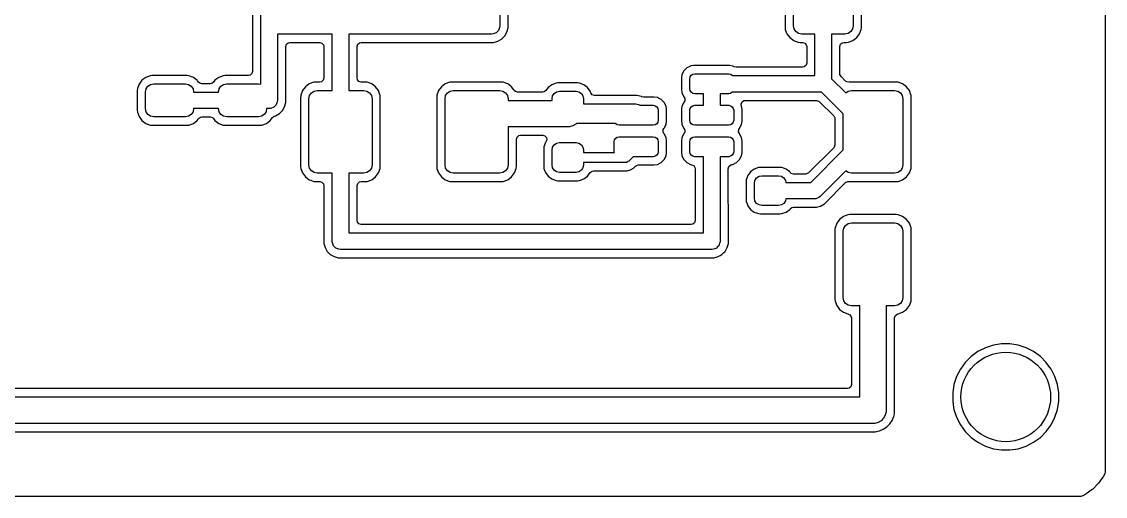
# Model space of a CAD drawing. Header units: millimetres. Extents: x 100.5 to 179.5, y -161.5 to -100.5.
# Drawn here: x 146.84 to 179.5, y -161.5 to -147.17 of the extents above; entities that cross this region are included whole.
import ezdxf

# ---------------------------------------------------------------- set-up
doc = ezdxf.new("R2010")
doc.units = ezdxf.units.MM
doc.layers.add('F.Cu', color=52, linetype='CONTINUOUS', true_color=0xb8bb26)

msp = doc.modelspace()

# ---------------------------------------------------------------- linework, layer by layer
at = {"layer": 'F.Cu', "linetype": 'CONTINUOUS'}
for p, q in [((179.5, -101.241554), (179.5, -160.758445)), ((161.25, -136.225), (161.25, -147.3)), ((154.05, -147.3), (154.05, -140.25)), ((153.7995, -140.6245), (153.7995, -148.6755)), ((161.5005, -147.365892), (161.5005, -145.116868)), ((169.8495, -146.602136), (169.8495, -147.34787)), ((172.1505, -147.347873), (172.150499, -146.602128)), ((170.1, -147.3), (170.1, -146.65)), ((171.9, -146.65), (171.9, -147.3)), ((154.05, -149.064918), (154.05, -147.3)), ((156.2, -147.55), (154.55, -147.55)), ((154.55, -147.55), (154.55, -149.55)), ((156.2, -149.25), (156.2, -147.55)), ((161, -147.55), (156.7, -147.55)), ((156.7, -147.55), (156.7, -149.25)), ((161.048773, -147.545196), (161, -147.55)), ((161.138893, -147.507867), (161.048773, -147.545196)), ((161.207867, -147.438893), (161.138893, -147.507867)), ((161.245196, -147.348773), (161.207867, -147.438893)), ((161.25, -147.3), (161.245196, -147.348773)), ((161.307314, -147.7005), (161.4005, -147.607314)), ((161.4005, -147.607314), (161.466392, -147.493186)), ((161.466392, -147.493186), (161.5005, -147.365892)), ((169.8495, -147.34787), (169.849501, -147.347876)), ((169.849501, -147.347876), (169.855908, -147.407483)), ((169.855908, -147.407483), (169.906202, -147.542328)), ((169.906202, -147.542328), (169.906206, -147.542335)), ((169.906206, -147.542335), (169.992452, -147.657544)), ((170.11903, -147.395671), (170.1, -147.3)), ((170.173223, -147.476777), (170.11903, -147.395671)), ((170.254329, -147.53097), (170.173223, -147.476777)), ((170.35, -147.55), (170.254329, -147.53097)), ((170.75, -147.55), (170.35, -147.55)), ((170.75, -148.8), (170.75, -147.55)), ((171.65, -147.55), (171.25, -147.55)), ((171.25, -147.55), (171.25, -148.896446)), ((171.745671, -147.53097), (171.65, -147.55)), ((171.826777, -147.476777), (171.745671, -147.53097)), ((171.88097, -147.395671), (171.826777, -147.476777)), ((171.9, -147.3), (171.88097, -147.395671)), ((172.007546, -147.657546), (172.093796, -147.542331)), ((172.093796, -147.542331), (172.144091, -147.407483)), ((172.144091, -147.407483), (172.1505, -147.347873)), ((154.8005, -147.924499), (154.820185, -147.857461)), ((154.8005, -149.615892), (154.8005, -147.924499)), ((154.820185, -147.857461), (154.872989, -147.811706)), ((154.872989, -147.811706), (154.9245, -147.8005)), ((154.9245, -147.8005), (155.8255, -147.8005)), ((155.8255, -147.8005), (155.892539, -147.820185)), ((155.892539, -147.820185), (155.938294, -147.872989)), ((155.938294, -147.872989), (155.9495, -147.9245)), ((155.9495, -147.9245), (155.9495, -148.8755)), ((156.9505, -147.9245), (156.970185, -147.857461)), ((156.9505, -148.8755), (156.9505, -147.9245)), ((156.970185, -147.857461), (157.022989, -147.811706)), ((157.022989, -147.811706), (157.0745, -147.8005)), ((157.0745, -147.8005), (161.06589, -147.8005)), ((161.06589, -147.8005), (161.065892, -147.8005)), ((161.065892, -147.8005), (161.193186, -147.766392)), ((161.193186, -147.766392), (161.307314, -147.7005)), ((169.992452, -147.657544), (169.992455, -147.657547)), ((169.992455, -147.657547), (170.107664, -147.743793)), ((170.107664, -147.743793), (170.107671, -147.743797)), ((170.107671, -147.743797), (170.152618, -147.760561)), ((170.152618, -147.760561), (170.242517, -147.794091)), ((170.242517, -147.794091), (170.302127, -147.8005)), ((170.302127, -147.8005), (170.3755, -147.800499)), ((170.3755, -147.800499), (170.442538, -147.820183)), ((170.442538, -147.820183), (170.488294, -147.872986)), ((170.488294, -147.872986), (170.4995, -147.924499)), ((170.4995, -147.924499), (170.4995, -148.4255)), ((171.5005, -147.924499), (171.520185, -147.85746)), ((171.5005, -148.741324), (171.5005, -147.924499)), ((171.520185, -147.85746), (171.572989, -147.811705)), ((171.572989, -147.811705), (171.6245, -147.800499)), ((171.6245, -147.800499), (171.697871, -147.800499)), ((171.697871, -147.800499), (171.697872, -147.800499)), ((171.697872, -147.800499), (171.757483, -147.794091)), ((171.757483, -147.794091), (171.892331, -147.743796)), ((171.892331, -147.743796), (172.007546, -147.657546)), ((166.886652, -148.571954), (166.796954, -148.661652)), ((166.886657, -148.571951), (166.886652, -148.571954)), ((166.886658, -148.57195), (166.886657, -148.571951)), ((166.999696, -148.514354), (166.886658, -148.57195)), ((167.012519, -148.512323), (166.999696, -148.514354)), ((167.093482, -148.4995), (167.012519, -148.512323)), ((168.181524, -148.4995), (167.093482, -148.4995)), ((168.275301, -148.514352), (168.181524, -148.4995)), ((168.317758, -148.535985), (168.275301, -148.514352)), ((168.374052, -148.5495), (168.317758, -148.535985)), ((170.3755, -148.5495), (168.374052, -148.5495)), ((170.427011, -148.538294), (170.3755, -148.5495)), ((170.479815, -148.492539), (170.427011, -148.538294)), ((170.4995, -148.4255), (170.479815, -148.492539)), ((150.582664, -148.856206), (150.467455, -148.942452)), ((150.582671, -148.856202), (150.582664, -148.856206)), ((150.717516, -148.805908), (150.582671, -148.856202)), ((150.777123, -148.799501), (150.717516, -148.805908)), ((150.777129, -148.7995), (150.777123, -148.799501)), ((151.822864, -148.7995), (150.777129, -148.7995)), ((151.822873, -148.7995), (151.822864, -148.7995)), ((151.822881, -148.7995), (151.822873, -148.7995)), ((151.822883, -148.799501), (151.822881, -148.7995)), ((151.882483, -148.805908), (151.822883, -148.799501)), ((152.017328, -148.856202), (151.882482, -148.805908)), ((151.882482, -148.805908), (151.882483, -148.805908)), ((152.017335, -148.856206), (152.017328, -148.856202)), ((152.111917, -148.927011), (152.017335, -148.856206)), ((152.782664, -148.856206), (152.667457, -148.942451)), ((152.782671, -148.856202), (152.782664, -148.856206)), ((152.917516, -148.805908), (152.782671, -148.856202)), ((152.977123, -148.799501), (152.917516, -148.805908)), ((152.977129, -148.7995), (152.977123, -148.799501)), ((153.6755, -148.7995), (152.977129, -148.7995)), ((153.727011, -148.788294), (153.6755, -148.7995)), ((153.779815, -148.742539), (153.727011, -148.788294)), ((153.7995, -148.6755), (153.779815, -148.742539)), ((155.9495, -148.8755), (155.929815, -148.942539)), ((156.961706, -148.927011), (156.9505, -148.8755)), ((166.739352, -148.774698), (166.7245, -148.868475)), ((166.7245, -148.868475), (166.7245, -149.231517)), ((166.796951, -148.661657), (166.739352, -148.774698)), ((166.796954, -148.661652), (166.796951, -148.661657)), ((166.975, -148.9), (166.986418, -148.842597)), ((166.975, -149.2), (166.975, -148.9)), ((166.986418, -148.842597), (167.018934, -148.793934)), ((167.018934, -148.793934), (167.067597, -148.761418)), ((167.067597, -148.761418), (167.125, -148.75)), ((167.125, -148.75), (168.15, -148.75)), ((168.15, -148.75), (168.207403, -148.761418)), ((168.207403, -148.761418), (168.256066, -148.793934)), ((168.256066, -148.793934), (168.260119, -148.8)), ((168.260119, -148.8), (170.75, -148.8)), ((171.25, -148.896446), (171.675353, -149.321799)), ((171.503334, -148.767682), (171.5005, -148.741324)), ((171.536819, -148.829005), (171.503334, -148.767682)), ((171.674568, -148.966754), (171.536819, -148.829005)), ((150.330909, -149.192517), (150.3245, -149.252127)), ((150.34292, -149.160313), (150.330909, -149.192517)), ((150.381202, -149.057671), (150.34292, -149.160313)), ((150.381206, -149.057664), (150.381202, -149.057671)), ((150.467452, -148.942455), (150.381206, -149.057664)), ((150.467455, -148.942452), (150.467452, -148.942455)), ((150.575, -149.3), (150.59403, -149.204329)), ((150.59403, -149.204329), (150.648223, -149.123223)), ((150.648223, -149.123223), (150.729329, -149.06903)), ((150.729329, -149.06903), (150.825, -149.05)), ((150.825, -149.05), (151.775, -149.05)), ((151.775, -149.05), (151.870671, -149.06903)), ((151.870671, -149.06903), (151.951777, -149.123223)), ((151.951777, -149.123223), (152.00597, -149.204329)), ((152.00597, -149.204329), (152.025, -149.3)), ((152.132546, -148.942454), (152.111917, -148.927011)), ((152.144939, -148.959009), (152.132546, -148.942454)), ((152.175485, -148.999812), (152.144939, -148.959009)), ((152.207712, -149.029815), (152.175485, -148.999812)), ((152.274751, -149.0495), (152.207712, -149.029815)), ((152.525249, -149.0495), (152.274751, -149.0495)), ((152.568581, -149.041682), (152.525249, -149.0495)), ((152.624515, -148.999812), (152.568581, -149.041682)), ((152.667451, -148.942457), (152.624515, -148.999812)), ((152.667457, -148.942451), (152.667451, -148.942457)), ((152.775, -149.3), (152.79403, -149.204329)), ((152.79403, -149.204329), (152.848223, -149.123223)), ((152.848223, -149.123223), (152.929329, -149.06903)), ((152.929329, -149.06903), (153.025, -149.05)), ((153.025, -149.05), (153.975, -149.05)), ((153.975, -149.05), (154.05, -149.064918)), ((155.392452, -149.142455), (155.306206, -149.257664)), ((155.392455, -149.142452), (155.392452, -149.142455)), ((155.507664, -149.056206), (155.392455, -149.142452)), ((155.507671, -149.056202), (155.507664, -149.056206)), ((155.642516, -149.005908), (155.507671, -149.056202)), ((155.702123, -148.999501), (155.642516, -149.005908)), ((155.70213, -148.9995), (155.702123, -148.999501)), ((155.825501, -148.9995), (155.70213, -148.9995)), ((155.877011, -148.988294), (155.825501, -148.9995)), ((155.929815, -148.942539), (155.877011, -148.988294)), ((157.007461, -148.979815), (156.961706, -148.927011)), ((157.0745, -148.9995), (157.007461, -148.979815)), ((157.197865, -148.9995), (157.0745, -148.9995)), ((157.197873, -148.9995), (157.197865, -148.9995)), ((157.197881, -148.9995), (157.197873, -148.9995)), ((157.197883, -148.999501), (157.197881, -148.9995)), ((157.257483, -149.005908), (157.197883, -148.999501)), ((157.392328, -149.056202), (157.257482, -149.005908)), ((157.257482, -149.005908), (157.257483, -149.005908)), ((157.392335, -149.056206), (157.392328, -149.056202)), ((157.507544, -149.142452), (157.392335, -149.056206)), ((157.507547, -149.142455), (157.507544, -149.142452)), ((157.593793, -149.257664), (157.507547, -149.142455)), ((159.492452, -149.142455), (159.406206, -149.257664)), ((159.492455, -149.142452), (159.492452, -149.142455)), ((159.607664, -149.056206), (159.492455, -149.142452)), ((159.607671, -149.056202), (159.607664, -149.056206)), ((159.742516, -149.005908), (159.607671, -149.056202)), ((159.802123, -148.999501), (159.742516, -149.005908)), ((159.802129, -148.9995), (159.802123, -148.999501)), ((161.297864, -148.9995), (159.802129, -148.9995)), ((161.297873, -148.9995), (161.297864, -148.9995)), ((161.297881, -148.9995), (161.297873, -148.9995)), ((161.297883, -148.999501), (161.297881, -148.9995)), ((161.357483, -149.005908), (161.297883, -148.999501)), ((161.492328, -149.056202), (161.357482, -149.005908)), ((161.357482, -149.005908), (161.357483, -149.005908)), ((161.492335, -149.056206), (161.492328, -149.056202)), ((161.584709, -149.125358), (161.492335, -149.056206)), ((161.607546, -149.142454), (161.584709, -149.125358)), ((161.674219, -149.231518), (161.607546, -149.142454)), ((161.688512, -149.250611), (161.674219, -149.231518)), ((162.710313, -149.160313), (162.642717, -149.250611)), ((162.819773, -149.078372), (162.710313, -149.160313)), ((162.947885, -149.030587), (162.819773, -149.078372)), ((163.004509, -149.024501), (162.947885, -149.030587)), ((163.004518, -149.0245), (163.004509, -149.024501)), ((163.595493, -149.0245), (163.004518, -149.0245)), ((163.65211, -149.030587), (163.595493, -149.0245)), ((163.652112, -149.030587), (163.65211, -149.030587)), ((163.652114, -149.030588), (163.652112, -149.030587)), ((163.780226, -149.078372), (163.652114, -149.030588)), ((163.780228, -149.078373), (163.780226, -149.078372)), ((163.823911, -149.111074), (163.780228, -149.078373)), ((163.889687, -149.160313), (163.823911, -149.111074)), ((163.971628, -149.269774), (163.889687, -149.160313)), ((166.7245, -149.231517), (166.734156, -149.292482)), ((166.986418, -149.257403), (166.975, -149.2)), ((171.706743, -148.989956), (171.674568, -148.966754)), ((171.775502, -149.002363), (171.706743, -148.989956)), ((171.802123, -148.999501), (171.775502, -149.002363)), ((171.802129, -148.9995), (171.802123, -148.999501)), ((173.197864, -148.9995), (171.802129, -148.9995)), ((173.197873, -148.9995), (173.197864, -148.9995)), ((173.197881, -148.9995), (173.197873, -148.9995)), ((173.197883, -148.999501), (173.197881, -148.9995)), ((173.257483, -149.005908), (173.197883, -148.999501)), ((173.392328, -149.056202), (173.257482, -149.005908)), ((173.257482, -149.005908), (173.257483, -149.005908)), ((173.392335, -149.056206), (173.392328, -149.056202)), ((173.507544, -149.142452), (173.392335, -149.056206)), ((173.507547, -149.142455), (173.507544, -149.142452)), ((173.593793, -149.257664), (173.507547, -149.142455)), ((150.3245, -149.252127), (150.3245, -149.252134)), ((150.3245, -149.252134), (150.3245, -149.252135)), ((150.3245, -149.252135), (150.3245, -149.84787)), ((150.575, -149.8), (150.575, -149.3)), ((152.025, -149.3), (152.775, -149.3)), ((154.55, -149.55), (154.545196, -149.598773)), ((155.249501, -149.452123), (155.2495, -149.452135)), ((155.2495, -149.452135), (155.2495, -151.54787)), ((155.250982, -149.438342), (155.249501, -149.452123)), ((155.255908, -149.392517), (155.250982, -149.438342)), ((155.306202, -149.257671), (155.255908, -149.392517)), ((155.306206, -149.257664), (155.306202, -149.257671)), ((155.5, -149.5), (155.51903, -149.404329)), ((155.5, -151.5), (155.5, -149.5)), ((155.51903, -149.404329), (155.573223, -149.323223)), ((155.573223, -149.323223), (155.654329, -149.26903)), ((155.654329, -149.26903), (155.75, -149.25)), ((155.75, -149.25), (156.2, -149.25)), ((156.7, -149.25), (157.15, -149.25)), ((157.15, -149.25), (157.245671, -149.26903)), ((157.245671, -149.26903), (157.326777, -149.323223)), ((157.326777, -149.323223), (157.38097, -149.404329)), ((157.38097, -149.404329), (157.4, -149.5)), ((157.4, -149.5), (157.4, -151.5)), ((157.593797, -149.257671), (157.593793, -149.257664)), ((157.639465, -149.380115), (157.593797, -149.257671)), ((157.644091, -149.392517), (157.639465, -149.380115)), ((157.650499, -149.452128), (157.644091, -149.392517)), ((157.650499, -149.452135), (157.650499, -149.452128)), ((157.6505, -151.547873), (157.650499, -149.452135)), ((159.349501, -149.452123), (159.3495, -149.452135)), ((159.3495, -149.452135), (159.3495, -151.54787)), ((159.350982, -149.438342), (159.349501, -149.452123)), ((159.355908, -149.392517), (159.350982, -149.438342)), ((159.406202, -149.257671), (159.355908, -149.392517)), ((159.406206, -149.257664), (159.406202, -149.257671)), ((159.6, -149.5), (159.61903, -149.404329)), ((159.6, -151.5), (159.6, -149.5)), ((159.61903, -149.404329), (159.673223, -149.323223)), ((159.673223, -149.323223), (159.754329, -149.26903)), ((159.754329, -149.26903), (159.85, -149.25)), ((159.85, -149.25), (161.25, -149.25)), ((161.25, -149.25), (161.345671, -149.26903)), ((161.345671, -149.26903), (161.426777, -149.323223)), ((161.426777, -149.323223), (161.48097, -149.404329)), ((161.48097, -149.404329), (161.5, -149.5)), ((161.5, -149.5), (161.5, -149.5508)), ((161.5, -149.5508), (162.825, -149.5508)), ((161.72074, -149.280615), (161.688512, -149.250611)), ((161.787779, -149.3003), (161.72074, -149.280615)), ((162.54345, -149.3003), (161.787779, -149.3003)), ((162.586783, -149.292482), (162.54345, -149.3003)), ((162.642717, -149.250611), (162.586783, -149.292482)), ((162.825, -149.5), (162.842127, -149.413896)), ((162.825, -149.5508), (162.825, -149.5)), ((162.842127, -149.413896), (162.890901, -149.340901)), ((162.890901, -149.340901), (162.963896, -149.292127)), ((162.963896, -149.292127), (163.05, -149.275)), ((163.05, -149.275), (163.55, -149.275)), ((163.55, -149.275), (163.636104, -149.292127)), ((163.636104, -149.292127), (163.709099, -149.340901)), ((163.709099, -149.340901), (163.757873, -149.413896)), ((163.757873, -149.413896), (163.775, -149.5)), ((163.775, -149.5), (163.775, -149.6503)), ((163.983014, -149.3003), (163.971628, -149.269774)), ((163.990039, -149.319135), (163.983014, -149.3003)), ((163.993426, -149.327311), (163.990039, -149.319135)), ((164.039181, -149.380115), (163.993426, -149.327311)), ((164.10622, -149.3998), (164.039181, -149.380115)), ((165.38584, -149.3998), (164.10622, -149.3998)), ((165.385841, -149.3998), (165.38584, -149.3998)), ((165.525979, -149.437349), (165.385841, -149.3998)), ((165.532531, -149.440063), (165.525979, -149.437349)), ((165.57998, -149.4495), (165.532531, -149.440063)), ((165.906519, -149.4495), (165.57998, -149.4495)), ((165.906524, -149.4495), (165.906519, -149.4495)), ((166.000301, -149.464352), (165.906524, -149.4495)), ((166.036517, -149.482805), (166.000301, -149.464352)), ((166.113342, -149.52195), (166.036517, -149.482805)), ((166.113344, -149.521952), (166.113342, -149.52195)), ((166.113347, -149.521954), (166.113344, -149.521952)), ((166.203045, -149.611652), (166.113347, -149.521954)), ((166.734156, -149.292482), (166.739354, -149.325304)), ((166.739354, -149.325304), (166.79695, -149.438342)), ((166.79695, -149.438342), (166.796953, -149.438345)), ((166.796953, -149.438345), (166.802689, -149.446241)), ((166.802689, -149.446241), (166.801334, -149.447224)), ((166.801334, -149.447224), (166.829411, -149.498642)), ((166.824427, -149.568334), (166.801987, -149.603249)), ((166.829411, -149.498642), (166.824427, -149.568334)), ((167.018934, -149.306066), (166.986418, -149.257403)), ((167.067597, -149.338582), (167.018934, -149.306066)), ((167.125, -149.35), (167.067597, -149.338582)), ((167.3875, -149.35), (167.125, -149.35)), ((167.3875, -149.7), (167.3875, -149.35)), ((168.15, -149.35), (167.8875, -149.35)), ((167.8875, -149.35), (167.8875, -149.7)), ((168.207403, -149.338582), (168.15, -149.35)), ((168.256066, -149.306066), (168.207403, -149.338582)), ((168.260119, -149.3), (168.256066, -149.306066)), ((170.946446, -149.3), (168.260119, -149.3)), ((168.552139, -149.597378), (168.609248, -149.557125)), ((168.609248, -149.557125), (168.649238, -149.5505)), ((168.649238, -149.5505), (170.791324, -149.5505)), ((170.791324, -149.5505), (170.858363, -149.570185)), ((170.858363, -149.570185), (170.879005, -149.586819)), ((171.6, -149.953553), (170.946446, -149.3)), ((171.675353, -149.321799), (171.754329, -149.26903)), ((171.754329, -149.26903), (171.85, -149.25)), ((171.85, -149.25), (173.15, -149.25)), ((173.15, -149.25), (173.245671, -149.26903)), ((173.245671, -149.26903), (173.326777, -149.323223)), ((173.326777, -149.323223), (173.38097, -149.404329)), ((173.38097, -149.404329), (173.4, -149.5)), ((173.4, -149.5), (173.4, -151.5)), ((173.593797, -149.257671), (173.593793, -149.257664)), ((173.639465, -149.380115), (173.593797, -149.257671)), ((173.644091, -149.392517), (173.639465, -149.380115)), ((173.650499, -149.452128), (173.644091, -149.392517)), ((173.6505, -151.547873), (173.650499, -149.452128)), ((150.3245, -149.84787), (150.324501, -149.847876)), ((150.324501, -149.847876), (150.330908, -149.907483)), ((150.59403, -149.895671), (150.575, -149.8)), ((150.648223, -149.976777), (150.59403, -149.895671)), ((152.00597, -149.895671), (151.951777, -149.976777)), ((152.025, -149.8), (152.00597, -149.895671)), ((152.775, -149.8), (152.025, -149.8)), ((152.79403, -149.895671), (152.775, -149.8)), ((152.848223, -149.976777), (152.79403, -149.895671)), ((154.20597, -149.895671), (154.151777, -149.976777)), ((154.225, -149.8), (154.20597, -149.895671)), ((154.3, -149.8), (154.225, -149.8)), ((154.348773, -149.795196), (154.3, -149.8)), ((154.438893, -149.757867), (154.348773, -149.795196)), ((154.507867, -149.688893), (154.438893, -149.757867)), ((154.545196, -149.598773), (154.507867, -149.688893)), ((154.607314, -149.9505), (154.7005, -149.857314)), ((154.7005, -149.857314), (154.766392, -149.743186)), ((154.766392, -149.743186), (154.8005, -149.615892)), ((163.775, -149.6503), (165.3133, -149.6503)), ((165.3133, -149.6503), (165.352508, -149.65287)), ((165.352508, -149.65287), (165.352523, -149.65287)), ((165.352523, -149.65287), (165.428297, -149.673174)), ((165.428297, -149.673174), (165.453163, -149.68753)), ((165.453163, -149.68753), (165.474761, -149.7)), ((165.474761, -149.7), (165.875, -149.7)), ((165.875, -149.7), (165.932403, -149.711418)), ((165.932403, -149.711418), (165.981066, -149.743934)), ((165.981066, -149.743934), (166.013582, -149.792597)), ((166.013582, -149.792597), (166.025, -149.85)), ((166.025, -149.85), (166.025, -150.15)), ((166.203046, -149.611654), (166.203045, -149.611652)), ((166.20305, -149.611658), (166.203046, -149.611654)), ((166.260646, -149.724696), (166.20305, -149.611658)), ((166.275499, -149.818482), (166.260646, -149.724696)), ((166.2755, -150.181519), (166.275499, -149.818482)), ((166.739352, -149.724698), (166.7245, -149.818475)), ((166.7245, -149.818475), (166.7245, -150.181517)), ((166.794793, -149.615892), (166.739352, -149.724698)), ((166.79695, -149.611658), (166.794793, -149.615892)), ((166.796951, -149.611657), (166.79695, -149.611658)), ((166.802689, -149.603759), (166.796951, -149.611657)), ((166.801987, -149.603249), (166.802689, -149.603759)), ((166.975, -149.85), (166.986418, -149.792597)), ((166.975, -150.15), (166.975, -149.85)), ((166.986418, -149.792597), (167.018934, -149.743934)), ((167.018934, -149.743934), (167.067597, -149.711418)), ((167.067597, -149.711418), (167.125, -149.7)), ((167.125, -149.7), (167.3875, -149.7)), ((167.8875, -149.7), (168.15, -149.7)), ((168.15, -149.7), (168.207403, -149.711418)), ((168.207403, -149.711418), (168.256066, -149.743934)), ((168.256066, -149.743934), (168.288582, -149.792597)), ((168.288582, -149.792597), (168.3, -149.85)), ((168.3, -149.85), (168.3, -150.15)), ((168.525858, -149.662117), (168.552139, -149.597378)), ((168.535678, -149.714427), (168.525858, -149.662117)), ((168.532631, -149.715418), (168.535678, -149.714427)), ((168.535645, -149.724694), (168.532631, -149.715418)), ((168.535646, -149.724696), (168.535645, -149.724694)), ((168.550499, -149.818482), (168.535646, -149.724696)), ((168.5505, -150.181519), (168.550499, -149.818482)), ((170.879005, -149.586819), (171.313181, -150.020995)), ((150.330908, -149.907483), (150.381202, -150.042328)), ((150.381202, -150.042328), (150.381206, -150.042335)), ((150.381206, -150.042335), (150.467452, -150.157544)), ((150.467452, -150.157544), (150.467455, -150.157547)), ((150.467455, -150.157547), (150.582664, -150.243793)), ((150.729329, -150.03097), (150.648223, -149.976777)), ((150.825, -150.05), (150.729329, -150.03097)), ((151.775, -150.05), (150.825, -150.05)), ((151.870671, -150.03097), (151.775, -150.05)), ((151.951777, -149.976777), (151.870671, -150.03097)), ((152.017331, -150.243796), (152.132546, -150.157546)), ((152.132546, -150.157546), (152.159227, -150.121903)), ((152.159227, -150.121903), (152.175485, -150.100188)), ((152.175485, -150.100188), (152.231419, -150.058318)), ((152.231419, -150.058318), (152.274751, -150.0505)), ((152.274751, -150.0505), (152.525249, -150.0505)), ((152.525249, -150.0505), (152.592288, -150.070185)), ((152.592288, -150.070185), (152.624515, -150.100188)), ((152.624515, -150.100188), (152.667451, -150.157542)), ((152.667451, -150.157542), (152.667454, -150.157546)), ((152.667454, -150.157546), (152.667457, -150.157548)), ((152.667457, -150.157548), (152.782664, -150.243793)), ((152.929329, -150.03097), (152.848223, -149.976777)), ((153.025, -150.05), (152.929329, -150.03097)), ((153.975, -150.05), (153.025, -150.05)), ((154.070671, -150.03097), (153.975, -150.05)), ((154.151777, -149.976777), (154.070671, -150.03097)), ((154.217331, -150.243796), (154.332546, -150.157546)), ((154.332546, -150.157546), (154.398702, -150.069171)), ((154.398702, -150.069171), (154.454633, -150.027302)), ((154.454633, -150.027302), (154.465867, -150.023711)), ((154.465867, -150.023711), (154.493186, -150.016392)), ((154.493186, -150.016392), (154.607314, -149.9505)), ((166.013582, -150.207403), (165.981066, -150.256066)), ((166.025, -150.15), (166.013582, -150.207403)), ((166.260647, -150.275301), (166.275499, -150.181524)), ((166.275499, -150.181524), (166.2755, -150.181519)), ((166.7245, -150.181517), (166.734364, -150.243796)), ((166.986418, -150.207403), (166.975, -150.15)), ((167.018934, -150.256066), (166.986418, -150.207403)), ((168.288582, -150.207403), (168.256066, -150.256066)), ((168.3, -150.15), (168.288582, -150.207403)), ((168.535647, -150.275301), (168.550499, -150.181524)), ((168.550499, -150.181524), (168.5505, -150.181519)), ((171.313181, -150.020995), (171.346666, -150.082318)), ((171.346666, -150.082318), (171.3495, -150.108676)), ((171.3495, -150.108676), (171.3495, -150.891323)), ((171.6, -151.046446), (171.6, -149.953553)), ((150.582664, -150.243793), (150.582671, -150.243797)), ((150.582671, -150.243797), (150.717517, -150.294091)), ((150.717517, -150.294091), (150.717516, -150.294091)), ((150.717516, -150.294091), (150.724444, -150.294835)), ((150.724444, -150.294835), (150.777127, -150.3005)), ((150.777127, -150.3005), (151.822872, -150.300499)), ((151.822872, -150.300499), (151.882483, -150.294091)), ((151.882483, -150.294091), (152.017331, -150.243796)), ((152.782664, -150.243793), (152.782671, -150.243797)), ((152.782671, -150.243797), (152.917517, -150.294091)), ((152.917517, -150.294091), (152.917516, -150.294091)), ((152.917516, -150.294091), (152.924444, -150.294835)), ((152.924444, -150.294835), (152.977127, -150.3005)), ((152.977127, -150.3005), (154.022872, -150.300499)), ((154.022872, -150.300499), (154.082483, -150.294091)), ((154.082483, -150.294091), (154.217331, -150.243796)), ((163.3, -150.3508), (161.5, -150.3508)), ((161.5, -150.3508), (161.5, -151.5)), ((163.35221, -150.347378), (163.3, -150.3508)), ((163.453073, -150.320352), (163.35221, -150.347378)), ((163.543505, -150.268141), (163.453073, -150.320352)), ((163.560346, -150.2513), (163.543505, -150.268141)), ((164.740749, -150.2513), (163.560346, -150.2513)), ((164.743934, -150.256066), (164.740749, -150.2513)), ((164.792597, -150.288582), (164.743934, -150.256066)), ((164.85, -150.3), (164.792597, -150.288582)), ((165.875, -150.3), (164.85, -150.3)), ((165.932403, -150.288582), (165.875, -150.3)), ((165.981066, -150.256066), (165.932403, -150.288582)), ((166.17059, -150.501368), (166.175569, -150.431676)), ((166.198665, -150.552774), (166.17059, -150.501368)), ((166.175569, -150.431676), (166.198013, -150.396751)), ((166.197311, -150.396241), (166.203042, -150.388349)), ((166.198013, -150.396751), (166.197311, -150.396241)), ((166.197311, -150.553759), (166.198665, -150.552774)), ((166.203042, -150.388349), (166.20305, -150.388342)), ((166.20305, -150.388342), (166.260646, -150.275304)), ((166.260646, -150.275302), (166.260647, -150.275301)), ((166.260646, -150.275304), (166.260646, -150.275302)), ((166.734364, -150.243796), (166.739354, -150.275304)), ((166.739354, -150.275304), (166.79695, -150.388342)), ((166.79695, -150.388342), (166.796953, -150.388345)), ((166.796953, -150.388345), (166.802689, -150.396241)), ((166.802689, -150.396241), (166.801334, -150.397224)), ((166.801334, -150.397224), (166.829411, -150.448642)), ((166.824427, -150.518334), (166.801987, -150.553249)), ((166.829411, -150.448642), (166.824427, -150.518334)), ((167.067597, -150.288582), (167.018934, -150.256066)), ((167.125, -150.3), (167.067597, -150.288582)), ((168.15, -150.3), (167.125, -150.3)), ((168.207403, -150.288582), (168.15, -150.3)), ((168.256066, -150.256066), (168.207403, -150.288582)), ((168.44559, -150.501368), (168.450569, -150.431676)), ((168.473665, -150.552774), (168.44559, -150.501368)), ((168.450569, -150.431676), (168.473013, -150.396751)), ((168.472311, -150.396241), (168.478042, -150.388349)), ((168.473013, -150.396751), (168.472311, -150.396241)), ((168.472311, -150.553759), (168.473665, -150.552774)), ((168.478042, -150.388349), (168.47805, -150.388342)), ((168.47805, -150.388342), (168.535646, -150.275304)), ((168.535646, -150.275302), (168.535647, -150.275301)), ((168.535646, -150.275304), (168.535646, -150.275302)), ((161.7505, -150.7253), (161.770185, -150.658261)), ((161.7505, -151.547873), (161.7505, -150.7253)), ((161.770185, -150.658261), (161.822989, -150.612506)), ((161.822989, -150.612506), (161.8745, -150.6013)), ((161.8745, -150.6013), (162.544199, -150.6013)), ((162.544199, -150.6013), (162.611238, -150.620985)), ((162.619889, -150.842517), (162.597653, -150.902135)), ((162.611238, -150.620985), (162.656993, -150.673789)), ((162.628373, -150.819771), (162.619889, -150.842517)), ((162.643466, -150.799611), (162.628373, -150.819771)), ((162.666937, -150.742947), (162.643466, -150.799611)), ((162.656993, -150.673789), (162.666937, -150.742947)), ((162.890901, -150.890901), (162.963896, -150.842127)), ((162.963896, -150.842127), (163.05, -150.825)), ((163.05, -150.825), (163.55, -150.825)), ((163.55, -150.825), (163.636104, -150.842127)), ((163.636104, -150.842127), (163.709099, -150.890901)), ((164.7, -150.8), (164.711418, -150.742597)), ((164.7, -151.1), (164.7, -150.8)), ((164.711418, -150.742597), (164.743934, -150.693934)), ((164.743934, -150.693934), (164.792597, -150.661418)), ((164.792597, -150.661418), (164.85, -150.65)), ((164.85, -150.65), (165.875, -150.65)), ((165.875, -150.65), (165.932403, -150.661418)), ((165.932403, -150.661418), (165.981066, -150.693934)), ((165.981066, -150.693934), (166.013582, -150.742597)), ((166.013582, -150.742597), (166.025, -150.8)), ((166.025, -150.8), (166.025, -151.1)), ((166.203045, -150.561653), (166.197311, -150.553759)), ((166.20305, -150.561658), (166.203045, -150.561653)), ((166.260646, -150.674696), (166.20305, -150.561658)), ((166.275499, -150.768482), (166.260646, -150.674696)), ((166.2755, -151.131519), (166.275499, -150.768482)), ((166.739352, -150.674698), (166.7245, -150.768475)), ((166.7245, -150.768475), (166.7245, -151.131517)), ((166.796951, -150.561657), (166.739352, -150.674698)), ((166.802689, -150.553759), (166.796951, -150.561657)), ((166.801987, -150.553249), (166.802689, -150.553759)), ((166.975, -150.8), (166.986418, -150.742597)), ((166.975, -151.1), (166.975, -150.8)), ((166.986418, -150.742597), (167.018934, -150.693934)), ((167.018934, -150.693934), (167.067597, -150.661418)), ((167.067597, -150.661418), (167.125, -150.65)), ((167.125, -150.65), (168.15, -150.65)), ((168.15, -150.65), (168.207403, -150.661418)), ((168.207403, -150.661418), (168.256066, -150.693934)), ((168.256066, -150.693934), (168.288582, -150.742597)), ((168.288582, -150.742597), (168.3, -150.8)), ((168.3, -150.8), (168.3, -151.1)), ((168.478045, -150.561653), (168.472311, -150.553759)), ((168.47805, -150.561658), (168.478045, -150.561653)), ((168.535646, -150.674696), (168.47805, -150.561658)), ((168.550499, -150.768482), (168.535646, -150.674696)), ((168.5505, -151.131519), (168.550499, -150.768482)), ((162.580587, -150.947889), (162.5745, -151.004498)), ((162.5745, -151.004498), (162.5745, -151.545481)), ((162.597653, -150.902135), (162.580587, -150.947889)), ((162.825, -151.05), (162.842127, -150.963896)), ((162.825, -151.5), (162.825, -151.05)), ((162.842127, -150.963896), (162.890901, -150.890901)), ((163.709099, -150.890901), (163.757873, -150.963896)), ((163.757873, -150.963896), (163.775, -151.05)), ((163.775, -151.05), (163.775, -151.125)), ((163.775, -151.125), (164.704973, -151.125)), ((164.704973, -151.125), (164.7, -151.1)), ((165.981066, -151.206066), (165.932403, -151.238582)), ((166.013582, -151.157403), (165.981066, -151.206066)), ((166.025, -151.1), (166.013582, -151.157403)), ((166.260647, -151.225301), (166.275499, -151.131524)), ((166.275499, -151.131524), (166.2755, -151.131519)), ((166.7245, -151.131517), (166.735292, -151.199657)), ((166.735292, -151.199657), (166.739354, -151.225304)), ((166.986418, -151.157403), (166.975, -151.1)), ((167.018934, -151.206066), (166.986418, -151.157403)), ((167.067597, -151.238582), (167.018934, -151.206066)), ((168.256066, -151.206066), (168.207403, -151.238582)), ((168.288582, -151.157403), (168.256066, -151.206066)), ((168.3, -151.1), (168.288582, -151.157403)), ((168.535647, -151.225301), (168.550499, -151.131524)), ((168.550499, -151.131524), (168.5505, -151.131519)), ((171.313181, -150.979004), (170.554005, -151.738181)), ((170.621446, -152.025), (171.6, -151.046446)), ((171.329815, -150.958362), (171.313181, -150.979004)), ((171.3495, -150.891323), (171.329815, -150.958362)), ((155.51903, -151.595671), (155.5, -151.5)), ((157.4, -151.5), (157.38097, -151.595671)), ((159.61903, -151.595671), (159.6, -151.5)), ((161.5, -151.5), (161.48097, -151.595671)), ((162.842127, -151.586104), (162.825, -151.5)), ((163.775, -151.5), (163.757873, -151.586104)), ((165.0375, -151.425), (163.775, -151.425)), ((163.775, -151.425), (163.775, -151.5)), ((165.066764, -151.422118), (165.0375, -151.425)), ((165.089161, -151.41284), (165.066764, -151.422118)), ((165.120835, -151.399721), (165.089161, -151.41284)), ((165.143566, -151.381066), (165.120835, -151.399721)), ((165.274632, -151.25), (165.143566, -151.381066)), ((165.875, -151.25), (165.274632, -151.25)), ((165.342074, -151.536817), (165.403397, -151.503333)), ((165.403397, -151.503333), (165.429756, -151.500499)), ((165.429756, -151.500499), (165.906517, -151.500499)), ((165.932403, -151.238582), (165.875, -151.25)), ((165.906517, -151.500499), (165.906518, -151.500499)), ((165.906518, -151.500499), (166.000304, -151.485646)), ((166.000304, -151.485646), (166.113342, -151.42805)), ((166.113342, -151.42805), (166.20305, -151.338342)), ((166.20305, -151.338342), (166.260646, -151.225304)), ((166.260646, -151.225302), (166.260647, -151.225301)), ((166.260646, -151.225304), (166.260646, -151.225302)), ((166.739354, -151.225304), (166.79695, -151.338342)), ((166.79695, -151.338342), (166.796952, -151.338344)), ((166.796952, -151.338344), (166.796954, -151.338347)), ((166.796954, -151.338347), (166.886652, -151.428045)), ((166.886652, -151.428045), (166.886654, -151.428046)), ((166.886654, -151.428046), (166.886658, -151.42805)), ((166.886658, -151.42805), (166.999694, -151.485645)), ((166.999694, -151.485645), (166.999698, -151.485647)), ((166.999698, -151.485647), (167.032978, -151.490918)), ((167.032978, -151.490918), (167.096113, -151.520847)), ((167.125, -151.25), (167.067597, -151.238582)), ((167.096113, -151.520847), (167.133044, -151.580159)), ((167.387763, -151.25), (167.125, -151.25)), ((167.389781, -153.55), (167.387763, -151.25)), ((168.15, -151.25), (167.887763, -151.25)), ((167.887763, -151.25), (167.89, -153.799781)), ((168.207403, -151.238582), (168.15, -151.25)), ((168.158207, -151.546258), (168.210971, -151.500457)), ((168.210971, -151.500457), (168.243182, -151.490733)), ((168.243182, -151.490733), (168.275304, -151.485646)), ((168.275304, -151.485646), (168.388342, -151.42805)), ((168.388342, -151.42805), (168.47805, -151.338342)), ((168.47805, -151.338342), (168.535646, -151.225304)), ((168.535646, -151.225302), (168.535647, -151.225301)), ((168.535646, -151.225304), (168.535646, -151.225302)), ((173.4, -151.5), (173.38097, -151.595671)), ((155.2495, -151.54787), (155.249501, -151.547876)), ((155.249501, -151.547876), (155.255908, -151.607483)), ((155.255908, -151.607483), (155.306202, -151.742328)), ((155.306202, -151.742328), (155.306206, -151.742335)), ((155.306206, -151.742335), (155.392452, -151.857544)), ((155.392452, -151.857544), (155.392455, -151.857547)), ((155.392455, -151.857547), (155.507664, -151.943793)), ((155.573223, -151.676777), (155.51903, -151.595671)), ((155.654329, -151.73097), (155.573223, -151.676777)), ((155.75, -151.75), (155.654329, -151.73097)), ((156.2, -151.75), (155.75, -151.75)), ((156.2, -153.8), (156.2, -151.75)), ((157.15, -151.75), (156.7, -151.75)), ((156.7, -151.75), (156.7, -153.55)), ((157.245671, -151.73097), (157.15, -151.75)), ((157.326777, -151.676777), (157.245671, -151.73097)), ((157.38097, -151.595671), (157.326777, -151.676777)), ((157.392331, -151.943796), (157.507546, -151.857546)), ((157.507546, -151.857546), (157.593796, -151.742331)), ((157.593796, -151.742331), (157.644091, -151.607483)), ((157.644091, -151.607483), (157.6505, -151.547873)), ((159.3495, -151.54787), (159.349501, -151.547876)), ((159.349501, -151.547876), (159.355908, -151.607483)), ((159.355908, -151.607483), (159.406202, -151.742328)), ((159.406202, -151.742328), (159.406206, -151.742335)), ((159.406206, -151.742335), (159.492452, -151.857544)), ((159.492452, -151.857544), (159.492455, -151.857547)), ((159.492455, -151.857547), (159.607664, -151.943793)), ((159.673223, -151.676777), (159.61903, -151.595671)), ((159.754329, -151.73097), (159.673223, -151.676777)), ((159.85, -151.75), (159.754329, -151.73097)), ((161.25, -151.75), (159.85, -151.75)), ((161.345671, -151.73097), (161.25, -151.75)), ((161.426777, -151.676777), (161.345671, -151.73097)), ((161.48097, -151.595671), (161.426777, -151.676777)), ((161.492331, -151.943796), (161.607546, -151.857546)), ((161.607546, -151.857546), (161.693796, -151.742331)), ((161.693796, -151.742331), (161.744091, -151.607483)), ((161.744091, -151.607483), (161.7505, -151.547873)), ((162.5745, -151.545481), (162.574501, -151.54549)), ((162.574501, -151.54549), (162.580587, -151.602114)), ((162.580587, -151.602114), (162.611635, -151.685354)), ((162.611635, -151.685354), (162.628372, -151.730226)), ((162.628372, -151.730226), (162.710313, -151.839687)), ((162.710313, -151.839687), (162.819774, -151.921628)), ((162.890901, -151.659099), (162.842127, -151.586104)), ((162.963896, -151.707873), (162.890901, -151.659099)), ((163.05, -151.725), (162.963896, -151.707873)), ((163.55, -151.725), (163.05, -151.725)), ((163.636104, -151.707873), (163.55, -151.725)), ((163.709099, -151.659099), (163.636104, -151.707873)), ((163.757873, -151.586104), (163.709099, -151.659099)), ((163.780226, -151.921628), (163.889687, -151.839687)), ((163.889687, -151.839687), (163.971628, -151.730226)), ((163.971627, -151.730226), (163.975399, -151.725189)), ((163.971628, -151.730226), (163.971627, -151.730226)), ((163.975399, -151.725189), (164.031333, -151.683318)), ((164.031333, -151.683318), (164.074666, -151.6755)), ((164.074666, -151.6755), (165.090225, -151.6755)), ((165.090225, -151.6755), (165.090227, -151.6755)), ((165.090227, -151.6755), (165.192088, -151.648207)), ((165.192088, -151.648207), (165.283413, -151.59548)), ((165.283413, -151.59548), (165.342074, -151.536817)), ((167.133044, -151.580159), (167.13758, -151.613282)), ((167.13758, -151.613282), (167.138952, -153.175391)), ((168.138581, -151.613311), (168.158207, -151.546258)), ((168.140434, -153.725553), (168.138581, -151.613311)), ((168.728373, -151.819771), (168.680587, -151.947889)), ((168.810313, -151.710313), (168.728373, -151.819771)), ((168.919773, -151.628372), (168.810313, -151.710313)), ((169.047885, -151.580587), (168.919773, -151.628372)), ((168.990901, -151.890901), (169.063896, -151.842127)), ((169.104509, -151.574501), (169.047885, -151.580587)), ((169.063896, -151.842127), (169.15, -151.825)), ((169.104518, -151.5745), (169.104509, -151.574501)), ((169.695493, -151.5745), (169.104518, -151.5745)), ((169.15, -151.825), (169.65, -151.825)), ((169.65, -151.825), (169.736104, -151.842127)), ((169.75211, -151.580587), (169.695493, -151.5745)), ((169.736104, -151.842127), (169.809099, -151.890901)), ((169.752112, -151.580587), (169.75211, -151.580587)), ((169.752114, -151.580588), (169.752112, -151.580587)), ((169.880226, -151.628372), (169.752114, -151.580588)), ((169.880227, -151.628373), (169.880226, -151.628372)), ((169.88023, -151.628374), (169.880227, -151.628373)), ((169.989681, -151.710307), (169.88023, -151.628374)), ((169.989687, -151.710313), (169.989681, -151.710307)), ((170.000541, -151.724812), (169.989687, -151.710313)), ((170.032768, -151.754815), (170.000541, -151.724812)), ((170.099807, -151.7745), (170.032768, -151.754815)), ((170.466324, -151.7745), (170.099807, -151.7745)), ((170.492682, -151.771666), (170.466324, -151.7745)), ((170.554005, -151.738181), (170.492682, -151.771666)), ((171.675353, -151.6782), (170.901777, -152.451777)), ((171.754329, -151.73097), (171.675353, -151.6782)), ((171.85, -151.75), (171.754329, -151.73097)), ((173.15, -151.75), (171.85, -151.75)), ((173.245671, -151.73097), (173.15, -151.75)), ((173.326777, -151.676777), (173.245671, -151.73097)), ((173.38097, -151.595671), (173.326777, -151.676777)), ((173.392331, -151.943796), (173.507546, -151.857546)), ((173.507546, -151.857546), (173.593796, -151.742331)), ((173.593796, -151.742331), (173.644091, -151.607483)), ((173.644091, -151.607483), (173.6505, -151.547873)), ((155.507664, -151.943793), (155.507671, -151.943797)), ((155.507671, -151.943797), (155.552618, -151.960561)), ((155.552618, -151.960561), (155.642517, -151.994091)), ((155.642517, -151.994091), (155.702127, -152.0005)), ((155.702127, -152.0005), (155.8255, -152.000499)), ((155.8255, -152.000499), (155.892539, -152.020183)), ((155.892539, -152.020183), (155.938294, -152.072987)), ((155.938294, -152.072987), (155.9495, -152.124499)), ((155.9495, -152.124499), (155.9495, -153.865891)), ((156.9505, -152.124499), (156.970185, -152.05746)), ((156.9505, -153.1755), (156.9505, -152.124499)), ((156.970185, -152.05746), (157.022989, -152.011705)), ((157.022989, -152.011705), (157.0745, -152.000499)), ((157.0745, -152.000499), (157.197871, -152.000499)), ((157.197871, -152.000499), (157.197872, -152.000499)), ((157.197872, -152.000499), (157.257483, -151.994091)), ((157.257483, -151.994091), (157.392331, -151.943796)), ((159.607664, -151.943793), (159.607671, -151.943797)), ((159.607671, -151.943797), (159.742517, -151.994091)), ((159.742517, -151.994091), (159.742516, -151.994091)), ((159.742516, -151.994091), (159.749444, -151.994835)), ((159.749444, -151.994835), (159.802127, -152.0005)), ((159.802127, -152.0005), (161.297872, -152.000499)), ((161.297872, -152.000499), (161.357483, -151.994091)), ((161.357483, -151.994091), (161.492331, -151.943796)), ((162.819774, -151.921628), (162.947886, -151.969412)), ((162.947886, -151.969412), (163.004515, -151.9755)), ((163.004515, -151.9755), (163.595484, -151.975499)), ((163.595484, -151.975499), (163.652114, -151.969412)), ((163.652114, -151.969412), (163.780226, -151.921628)), ((168.680587, -151.947889), (168.6745, -152.004498)), ((168.6745, -152.004498), (168.6745, -152.545481)), ((168.925, -152.05), (168.942127, -151.963896)), ((168.925, -152.5), (168.925, -152.05)), ((168.942127, -151.963896), (168.990901, -151.890901)), ((169.809099, -151.890901), (169.857873, -151.963896)), ((169.857873, -151.963896), (169.870027, -152.025)), ((169.870027, -152.025), (170.621446, -152.025)), ((171.032314, -152.6755), (171.674569, -152.033243)), ((171.674569, -152.033243), (171.73589, -151.99976)), ((171.73589, -151.99976), (171.7755, -151.997637)), ((171.7755, -151.997637), (171.802127, -152.0005)), ((171.802127, -152.0005), (173.197872, -152.000499)), ((173.197872, -152.000499), (173.257483, -151.994091)), ((173.257483, -151.994091), (173.392331, -151.943796)), ((168.942127, -152.586104), (168.925, -152.5)), ((170.863893, -152.482867), (170.773773, -152.520196)), ((170.863897, -152.482862), (170.863893, -152.482867)), ((170.901777, -152.451777), (170.863897, -152.482862)), ((168.6745, -152.545481), (168.674501, -152.54549)), ((168.674501, -152.54549), (168.680587, -152.602114)), ((168.680587, -152.602114), (168.70796, -152.6755)), ((168.70796, -152.6755), (168.728372, -152.730226)), ((168.728372, -152.730226), (168.810313, -152.839687)), ((168.990901, -152.659099), (168.942127, -152.586104)), ((169.063896, -152.707873), (168.990901, -152.659099)), ((169.15, -152.725), (169.063896, -152.707873)), ((169.65, -152.725), (169.15, -152.725)), ((169.736104, -152.707873), (169.65, -152.725)), ((169.809099, -152.659099), (169.736104, -152.707873)), ((169.857873, -152.586104), (169.809099, -152.659099)), ((169.870027, -152.525), (169.857873, -152.586104)), ((170.725, -152.525), (169.870027, -152.525)), ((169.989687, -152.839687), (170.000541, -152.825188)), ((170.000541, -152.825188), (170.056476, -152.783317)), ((170.056476, -152.783317), (170.099807, -152.7755)), ((170.099807, -152.7755), (170.79089, -152.7755)), ((170.773773, -152.520196), (170.725, -152.525)), ((170.79089, -152.7755), (170.790892, -152.7755)), ((170.790892, -152.7755), (170.918186, -152.741392)), ((170.918186, -152.741392), (171.032314, -152.6755)), ((168.810313, -152.839687), (168.919774, -152.921628)), ((168.919774, -152.921628), (169.047886, -152.969412)), ((169.047886, -152.969412), (169.104515, -152.9755)), ((169.104515, -152.9755), (169.695484, -152.975499)), ((169.695484, -152.975499), (169.752114, -152.969412)), ((169.752114, -152.969412), (169.880226, -152.921628)), ((169.880226, -152.921628), (169.880229, -152.921626)), ((169.880229, -152.921626), (169.989681, -152.839692)), ((169.989681, -152.839692), (169.989683, -152.839689)), ((169.989683, -152.839689), (169.989687, -152.839687)), ((171.492452, -153.142455), (171.406206, -153.257664)), ((171.492455, -153.142452), (171.492452, -153.142455)), ((171.607664, -153.056206), (171.492455, -153.142452)), ((171.607671, -153.056202), (171.607664, -153.056206)), ((171.742516, -153.005908), (171.607671, -153.056202)), ((171.802123, -152.999501), (171.742516, -153.005908)), ((171.802129, -152.9995), (171.802123, -152.999501)), ((173.197864, -152.9995), (171.802129, -152.9995)), ((173.197873, -152.9995), (173.197864, -152.9995)), ((173.197881, -152.9995), (173.197873, -152.9995)), ((173.197883, -152.999501), (173.197881, -152.9995)), ((173.257483, -153.005908), (173.197883, -152.999501)), ((173.392328, -153.056202), (173.257482, -153.005908)), ((173.257482, -153.005908), (173.257483, -153.005908)), ((173.392335, -153.056206), (173.392328, -153.056202)), ((173.507544, -153.142452), (173.392335, -153.056206)), ((173.507547, -153.142455), (173.507544, -153.142452)), ((173.593793, -153.257664), (173.507547, -153.142455)), ((156.961706, -153.227011), (156.9505, -153.1755)), ((157.007461, -153.279815), (156.961706, -153.227011)), ((157.0745, -153.2995), (157.007461, -153.279815)), ((167.014952, -153.2995), (157.0745, -153.2995)), ((167.066563, -153.288249), (167.014952, -153.2995)), ((167.119326, -153.242448), (167.066563, -153.288249)), ((167.138952, -153.175391), (167.119326, -153.242448)), ((171.349501, -153.452123), (171.3495, -153.452135)), ((171.3495, -153.452135), (171.3495, -155.54787)), ((171.355908, -153.392517), (171.349501, -153.452116)), ((171.349501, -153.452116), (171.349501, -153.452123)), ((171.406202, -153.257671), (171.355908, -153.392517)), ((171.406206, -153.257664), (171.406202, -153.257671)), ((171.6, -153.5), (171.61903, -153.404329)), ((171.61903, -153.404329), (171.673223, -153.323223)), ((171.673223, -153.323223), (171.754329, -153.26903)), ((171.754329, -153.26903), (171.85, -153.25)), ((171.85, -153.25), (173.15, -153.25)), ((173.15, -153.25), (173.245671, -153.26903)), ((173.245671, -153.26903), (173.326777, -153.323223)), ((173.326777, -153.323223), (173.38097, -153.404329)), ((173.38097, -153.404329), (173.4, -153.5)), ((173.593797, -153.257671), (173.593793, -153.257664)), ((173.615047, -153.314647), (173.593797, -153.257671)), ((173.644091, -153.392517), (173.615047, -153.314647)), ((173.650499, -153.452128), (173.644091, -153.392517)), ((173.6505, -155.547873), (173.650499, -153.452128)), ((156.204804, -153.848773), (156.2, -153.8)), ((156.7, -153.55), (167.389781, -153.55)), ((167.89, -153.799781), (167.885239, -153.848558)), ((168.1405, -153.726528), (168.140434, -153.725553)), ((168.1405, -153.734108), (168.1405, -153.726528)), ((168.1405, -153.799343), (168.1405, -153.734108)), ((168.140558, -153.865453), (168.1405, -153.799343)), ((171.6, -155.5), (171.6, -153.5)), ((173.4, -153.5), (173.4, -155.5)), ((155.9495, -153.865891), (155.983608, -153.993187)), ((155.983608, -153.993187), (155.993463, -154.010256)), ((155.993463, -154.010256), (156.0495, -154.107314)), ((156.0495, -154.107314), (156.142686, -154.2005)), ((156.242133, -153.938893), (156.204804, -153.848773)), ((156.311107, -154.007867), (156.242133, -153.938893)), ((156.401227, -154.045196), (156.311107, -154.007867)), ((156.45, -154.05), (156.401227, -154.045196)), ((167.64, -154.05), (156.45, -154.05)), ((167.688773, -154.045196), (167.64, -154.05)), ((167.688876, -154.045153), (167.688773, -154.045196)), ((167.688988, -154.045153), (167.688876, -154.045153)), ((167.73376, -154.026561), (167.688988, -154.045153)), ((167.778893, -154.007867), (167.73376, -154.026561)), ((167.778972, -154.007787), (167.778893, -154.007867)), ((167.779075, -154.007745), (167.778972, -154.007787)), ((167.813532, -153.973228), (167.779075, -154.007745)), ((167.847867, -153.938893), (167.813532, -153.973228)), ((167.847909, -153.93879), (167.847867, -153.938893)), ((167.847989, -153.938711), (167.847909, -153.93879)), ((167.866725, -153.893363), (167.847989, -153.938711)), ((167.885196, -153.848773), (167.866725, -153.893363)), ((167.885239, -153.848558), (167.885196, -153.848662)), ((167.885196, -153.848662), (167.885196, -153.848773)), ((167.993649, -154.154164), (168.0405, -154.107314)), ((168.0405, -154.107314), (168.040613, -154.107118)), ((168.040613, -154.107118), (168.040769, -154.106962)), ((168.040769, -154.106962), (168.073327, -154.050455)), ((168.073327, -154.050455), (168.106392, -153.993186)), ((168.106392, -153.993186), (168.106449, -153.992969)), ((168.106449, -153.992969), (168.106561, -153.992777)), ((168.106561, -153.992777), (168.123528, -153.929231)), ((168.123528, -153.929231), (168.1405, -153.865892)), ((168.1405, -153.865883), (168.140548, -153.865523)), ((168.1405, -153.865892), (168.1405, -153.865883)), ((168.140548, -153.865523), (168.140554, -153.865465)), ((168.140554, -153.865465), (168.140558, -153.865453)), ((156.142686, -154.2005), (156.199894, -154.233529)), ((156.199894, -154.233529), (156.256519, -154.266222)), ((156.256519, -154.266222), (156.256814, -154.266392)), ((156.256814, -154.266392), (156.384108, -154.3005)), ((156.384108, -154.3005), (156.515892, -154.3005)), ((156.515892, -154.3005), (167.566024, -154.3005)), ((167.566024, -154.3005), (167.567014, -154.300564)), ((167.567014, -154.300564), (167.574544, -154.300557)), ((167.574544, -154.300557), (167.574547, -154.300558)), ((167.574547, -154.300558), (167.640439, -154.3005)), ((167.640439, -154.3005), (167.705892, -154.3005)), ((167.705892, -154.3005), (167.705894, -154.3005)), ((167.705894, -154.3005), (167.706173, -154.300463)), ((167.706173, -154.300463), (167.706226, -154.300456)), ((167.706226, -154.300456), (167.70633, -154.300442)), ((167.70633, -154.300442), (167.706331, -154.300442)), ((167.706331, -154.300442), (167.769548, -154.283443)), ((167.769548, -154.283443), (167.833186, -154.266392)), ((167.833186, -154.266392), (167.833196, -154.266386)), ((167.833196, -154.266386), (167.833424, -154.266292)), ((167.833424, -154.266292), (167.833582, -154.266225)), ((167.833582, -154.266225), (167.833595, -154.266222)), ((167.833595, -154.266222), (167.890111, -154.233525)), ((167.890111, -154.233525), (167.890113, -154.233529)), ((167.890113, -154.233529), (167.890188, -154.23348)), ((167.890188, -154.23348), (167.947314, -154.2005)), ((167.947314, -154.2005), (167.947321, -154.200492)), ((167.947321, -154.200492), (167.947507, -154.200351)), ((167.947507, -154.200351), (167.947657, -154.200234)), ((167.947657, -154.200234), (167.947665, -154.20023)), ((167.947665, -154.20023), (167.993649, -154.154164)), ((171.3495, -155.54787), (171.349501, -155.547876)), ((171.349501, -155.547876), (171.355908, -155.607483)), ((171.355908, -155.607483), (171.406202, -155.742328)), ((171.406202, -155.742328), (171.406206, -155.742335)), ((171.406206, -155.742335), (171.492452, -155.857544)), ((171.61903, -155.595671), (171.6, -155.5)), ((171.673223, -155.676777), (171.61903, -155.595671)), ((171.754329, -155.73097), (171.673223, -155.676777)), ((171.85, -155.75), (171.754329, -155.73097)), ((172.1, -155.75), (171.85, -155.75)), ((172.1, -158.5), (172.1, -155.75)), ((173.15, -155.75), (172.9, -155.75)), ((172.9, -155.75), (172.9, -158.9)), ((173.245671, -155.73097), (173.15, -155.75)), ((173.326777, -155.676777), (173.245671, -155.73097)), ((173.38097, -155.595671), (173.326777, -155.676777)), ((173.4, -155.5), (173.38097, -155.595671)), ((173.507546, -155.857546), (173.593796, -155.742331)), ((173.593796, -155.742331), (173.644091, -155.607483)), ((173.644091, -155.607483), (173.6505, -155.547873)), ((171.492452, -155.857544), (171.492455, -155.857547)), ((171.492455, -155.857547), (171.607664, -155.943793)), ((171.607664, -155.943793), (171.607671, -155.943797)), ((171.607671, -155.943797), (171.742517, -155.994091)), ((171.742517, -155.994091), (171.750062, -155.995874)), ((171.750062, -155.995874), (171.749523, -155.998151)), ((171.749523, -155.998151), (171.803287, -156.020408)), ((171.803287, -156.020408), (171.843147, -156.077793)), ((171.843147, -156.077793), (171.8495, -156.116975)), ((173.1505, -156.116976), (173.170185, -156.049937)), ((173.170185, -156.049937), (173.222989, -156.004182)), ((173.222989, -156.004182), (173.250135, -155.996736)), ((173.249932, -155.995876), (173.257479, -155.994092)), ((173.250135, -155.996736), (173.249932, -155.995876)), ((173.257479, -155.994092), (173.257481, -155.994091)), ((173.257481, -155.994091), (173.257483, -155.994091)), ((173.257483, -155.994091), (173.392331, -155.943796)), ((173.392331, -155.943796), (173.507546, -155.857546)), ((171.8495, -156.116975), (171.8495, -158.1255)), ((173.1505, -158.374038), (173.1505, -156.116976)), ((175.885616, -157.01676), (175.661151, -157.131132)), ((176.125214, -156.93891), (175.885616, -157.01676)), ((176.249626, -156.919205), (176.125214, -156.93891)), ((176.374038, -156.8995), (176.249626, -156.919205)), ((176.625962, -156.8995), (176.374038, -156.8995)), ((176.874785, -156.93891), (176.625962, -156.8995)), ((177.114383, -157.01676), (176.874785, -156.93891)), ((177.231559, -157.076465), (177.114383, -157.01676)), ((177.338845, -157.13113), (177.231559, -157.076465)), ((175.457345, -157.279205), (175.279205, -157.457345)), ((175.45735, -157.279201), (175.457345, -157.279205)), ((175.661151, -157.131132), (175.45735, -157.279201)), ((177.338847, -157.131131), (177.338845, -157.13113)), ((177.338848, -157.131132), (177.338847, -157.131131)), ((177.542649, -157.279201), (177.338848, -157.131132)), ((177.542654, -157.279205), (177.542649, -157.279201)), ((177.720794, -157.457345), (177.542654, -157.279205)), ((175.131132, -157.661151), (175.01676, -157.885616)), ((175.279201, -157.45735), (175.131132, -157.661151)), ((175.279205, -157.457345), (175.279201, -157.45735)), ((177.720798, -157.45735), (177.720794, -157.457345)), ((177.829874, -157.607482), (177.720798, -157.45735)), ((177.86887, -157.661155), (177.829874, -157.607482)), ((177.910231, -157.742331), (177.86887, -157.661155)), ((175.01676, -157.885616), (174.93891, -158.125214)), ((177.983239, -157.885616), (177.910231, -157.742331)), ((177.983239, -157.885618), (177.983239, -157.885616)), ((177.983241, -157.885621), (177.983239, -157.885618)), ((178.06109, -158.125215), (177.983241, -157.885621)), ((171.7255, -158.2495), (141.0245, -158.2495)), ((171.777011, -158.238294), (171.7255, -158.2495)), ((171.829815, -158.192539), (171.777011, -158.238294)), ((171.8495, -158.1255), (171.829815, -158.192539)), ((173.1505, -158.964071), (173.1505, -158.374038)), ((174.93891, -158.125215), (174.8995, -158.374038)), ((174.8995, -158.374038), (174.8995, -158.625962)), ((174.93891, -158.125214), (174.93891, -158.125215)), ((178.1005, -158.374038), (178.06109, -158.125215)), ((178.1005, -158.625962), (178.1005, -158.374038)), ((140.65, -158.5), (172.1, -158.5)), ((174.8995, -158.625962), (174.917961, -158.742517)), ((178.06109, -158.874785), (178.1005, -158.625962)), ((172.896578, -158.95221), (172.869552, -159.053073)), ((172.9, -158.9), (172.896578, -158.95221)), ((173.125501, -159.089744), (173.141581, -159.008907)), ((173.141581, -159.008907), (173.1505, -158.964071)), ((174.917961, -158.742517), (174.93891, -158.874785)), ((174.93891, -158.874785), (175.01676, -159.114383)), ((177.983241, -159.114379), (178.06109, -158.874785)), ((172.5, -159.3), (140.25, -159.3)), ((172.55221, -159.296578), (172.5, -159.3)), ((172.653073, -159.269552), (172.55221, -159.296578)), ((172.743505, -159.217341), (172.653073, -159.269552)), ((172.817341, -159.143505), (172.743505, -159.217341)), ((172.869552, -159.053073), (172.817341, -159.143505)), ((172.914669, -159.405276), (173.005276, -159.314669)), ((173.005276, -159.314669), (173.076465, -159.208127)), ((173.076465, -159.208127), (173.125501, -159.089744)), ((175.01676, -159.114383), (175.062686, -159.204516)), ((175.062686, -159.204516), (175.118813, -159.314672)), ((175.118813, -159.314672), (175.131132, -159.338848)), ((175.131132, -159.338848), (175.279201, -159.542649)), ((177.720793, -159.542656), (177.86887, -159.338845)), ((177.86887, -159.338845), (177.983241, -159.114379)), ((140.185931, -159.5505), (172.564071, -159.5505)), ((172.564071, -159.5505), (172.648615, -159.533682)), ((172.648615, -159.533682), (172.689744, -159.525501)), ((172.689744, -159.525501), (172.808127, -159.476465)), ((172.808127, -159.476465), (172.914669, -159.405276)), ((175.279201, -159.542649), (175.279205, -159.542654)), ((175.279205, -159.542654), (175.457345, -159.720794)), ((177.542656, -159.720793), (177.720793, -159.542656)), ((175.457345, -159.720794), (175.45735, -159.720798)), ((175.45735, -159.720798), (175.560171, -159.795501)), ((175.560171, -159.795501), (175.661155, -159.86887)), ((175.661155, -159.86887), (175.804184, -159.941747)), ((175.804184, -159.941747), (175.885616, -159.983239)), ((175.885616, -159.983239), (175.885618, -159.983239)), ((175.885618, -159.983239), (175.885621, -159.983241)), ((175.885621, -159.983241), (176.125215, -160.06109)), ((176.874785, -160.06109), (177.114379, -159.983241)), ((177.114379, -159.983241), (177.338845, -159.86887)), ((177.338845, -159.86887), (177.542656, -159.720793)), ((176.125215, -160.06109), (176.374038, -160.1005)), ((176.374038, -160.1005), (176.374039, -160.1005)), ((176.374039, -160.1005), (176.625961, -160.1005)), ((176.625961, -160.1005), (176.625962, -160.1005)), ((176.625962, -160.1005), (176.874785, -160.06109)), ((179.424395, -160.925919), (179.289711, -161.105836)), ((179.43396, -160.911036), (179.424395, -160.925919)), ((179.484832, -160.817872), (179.43396, -160.911036)), ((179.5, -160.758445), (179.484832, -160.817872)), ((179.105836, -161.289711), (178.925919, -161.424395)), ((179.119207, -161.278125), (179.105836, -161.289711)), ((179.278125, -161.119207), (179.119207, -161.278125)), ((179.289711, -161.105836), (179.278125, -161.119207)), ((178.758445, -161.5), (101.241555, -161.5)), ((178.817872, -161.484832), (178.758445, -161.5)), ((178.911036, -161.43396), (178.817872, -161.484832)), ((178.925919, -161.424395), (178.911036, -161.43396))]:
    msp.add_line(p, q, dxfattribs=at)
at = {"layer": 'F.Cu'}
for radius in [1.35, 1.349999]:
    msp.add_circle((176.5, -158.5), radius, dxfattribs=at)

doc.saveas('drawing.dxf')
